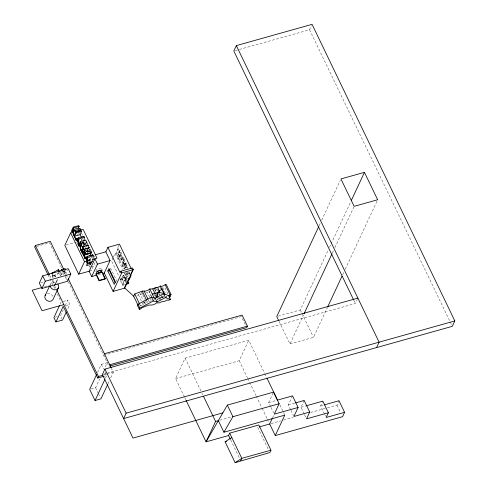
<?xml version="1.0" encoding="UTF-8"?>
<svg xmlns="http://www.w3.org/2000/svg" width="487" height="487" viewBox="0 0 487 487"><rect width="100%" height="100%" fill="white"/><g stroke="black" fill="none" stroke-linecap="round" stroke-linejoin="round"><path stroke-width="0.37" stroke-dasharray="2.44 1.83" d="M52.188 275.959L52.31 274.461L54.982 275.173L55.701 276.671L52.906 277.45L52.188 275.959L54.982 275.173M52.906 277.45L53.028 275.959L52.31 274.461M83.892 241.698L83.715 243.147L83.289 242.27L83.502 240.675M53.028 275.959L59.329 273.365L59.81 272.336L53.028 275.959L55.701 276.671M59.761 274.686L60.857 272.343L64.211 271.405L63.115 273.749L59.761 274.686L60.224 275.654M60.455 276.135L62.64 271.448M81.347 240.286L81.901 239.093L83.527 238.642L82.973 239.829M65.447 274.607L67.596 270.005M82.626 244.127L83.995 243.737L85.432 240.657M83.307 246.702L85.085 243.098L85.542 244.048L82.79 244.821M60.211 304.071L61.161 302.037M86.236 251.633L87.788 250.872L86.412 251.255M88.488 251.822L88.342 251.122L88.056 251.736L86.68 252.126M89.492 249.417L88.664 251.201L84.787 252.29M88.853 252.089L89.413 250.89L90.588 253.325M63.347 309.671L60.498 315.771L61.977 318.833M65.24 305.605L67.772 300.181L69.836 304.472L67.62 309.215M89.328 261.239L89.827 260.168L88.384 257.173M90.168 265.896L89.559 267.205L88.902 265.829M94.241 257.173L94.801 255.961M89.115 271.241L91.221 270.65L95.501 261.476M95.775 271.369L96.548 269.707L101.381 268.349M113.185 257.58L111.578 261.02L118.98 276.403M113.508 256.892L115.109 253.447L116.223 253.137L118.256 248.772L127.777 268.556M126.042 267.564L127.192 265.092L126.084 262.791L124.934 265.263L123.369 262.006L124.532 259.51L123.369 257.093L122.207 259.589L120.417 255.876L121.531 253.477L120.082 250.458L118.962 252.856L117.148 249.082L118.877 245.375M121.525 255.565L119.254 256.205L117.805 253.185L118.919 250.787L120.082 250.458M117.404 256.479L118.408 254.317L119.954 253.879L121.914 257.952L120.904 260.113L119.358 260.545L117.404 256.479L118.95 256.04L119.954 253.879M119.254 256.205L120.374 253.806L121.531 253.477M119.358 260.545L120.368 258.384L121.914 257.952M124.477 261.696L122.608 262.219L121.446 259.802L122.608 257.306L123.369 257.093M122.608 262.219L123.771 259.723L124.532 259.51M122.079 264.538L123.065 262.426L123.923 262.183L125.902 266.286L124.915 268.398L124.051 268.641L122.079 264.538L122.943 264.295L123.923 262.183M127.15 267.253L125.317 267.765L124.215 265.464L125.366 262.998L126.084 262.791M124.051 268.641L125.037 266.529L125.902 266.286M125.317 267.765L126.474 265.293L127.192 265.092M123.674 275.125L123.248 275.246L121.622 278.728L122.048 278.613L123.674 275.125L125.427 278.759L123.801 282.247L123.369 282.369L124.995 278.881L125.427 278.759M126.017 282.497L123.771 277.827L124.039 277.249L126.285 281.924M126.498 281.407L124.891 278.065L125.189 277.426L126.797 280.762M124.404 272.988L126.078 276.458L127.077 274.315L129.457 273.651L128.617 271.91M126.736 271.064L127.947 273.572L128.507 272.373M124.611 284.7L122.639 285.248L120.07 279.909L125.975 278.254L126.243 277.687L127.204 279.69M129.378 272.123L128.818 273.329L129.719 275.204M126.078 276.458L128.452 275.794L129.457 273.651M97.564 372.482L101.345 364.367L107.25 362.712L104.729 368.117M137.084 295.274L138.436 294.897L139.258 293.137M90.996 389.01L95.586 387.725L99.683 378.935M105.448 378.21L106.708 375.507L103.95 376.281M149.637 290.739L149.095 291.902L151.36 296.613M139.909 305.933L143.294 304.984L144.383 302.64L146.325 302.092L145.357 300.077M107.925 383.896L109.514 380.493M110.78 377.772L113.319 372.33L111.499 368.556M145.236 304.436L146.325 302.092M155.846 291.536L155.201 290.191L155.724 289.071M160.053 300.278L160.838 298.598M166.104 298.105L166.864 296.467L164.703 297.076M235.282 50.599L309.555 29.756L311.449 25.701M184.445 396.929L175.6 378.557L185.127 358.134L248.747 340.279L264.465 372.945M175.6 378.557L239.22 360.709L248.747 340.279M319.125 225.725L320.409 222.973M321.694 220.215L340.303 180.306M278.199 316.154L300.284 309.957L328.195 250.087M329.48 247.335L330.764 244.584M331.087 243.896L350.658 201.922M279.081 321.347L289.966 343.962L303.438 315.065M332.317 253.13L333.601 250.379M334.886 247.627L353.818 207.03M270.656 406.663L268.69 402.572L273.554 392.132M272.537 417.858L273.81 415.137M289.966 343.962L313.476 337.363L327.27 307.778M342.671 274.747L343.956 271.996M345.24 269.244L377.005 201.119M290.611 409.677L288.316 404.91L292.523 395.882M304.241 414.102L300.966 407.29L304.144 400.466M103.128 374.302L355.364 303.511L357.251 299.456M324.543 414.072L320.604 405.896L322.814 401.16M327.459 407.771L336.967 405.105L339.007 400.734M120.07 279.909L121.281 278.022L124.039 277.249M122.639 285.248L123.85 283.361L126.608 282.588M161.1 298.032L159.012 298.622L158.226 300.302L157.611 299A4.139 1.577 -25.7 0 1 161.915 297.545L163.595 297.015M161.276 296.224L161.909 297.545L163.9 296.674M142.995 302.756L146.38 301.453M77.165 234.399L78.535 234.016M36.799 246.404L49.546 242.824L62.013 268.721M66.208 244.979L76.66 242.045M81.11 242.642L84.549 241.68M81.919 242.66L83.289 242.27M82.34 243.537L85.274 242.69L85.949 244.024M82.333 243.871L85.085 243.098M83.021 244.955L84.397 244.571L83.995 243.737M83.064 245.338L85.815 244.565M84.939 247.262L87.69 246.495M86.394 250.927L89.145 250.154M86.284 251.7L88.342 251.122M86.309 251.761L88.372 251.182M117.148 249.082L118.256 248.772M88.348 259.638L91.781 258.676M88.263 260.289L91.702 259.327M88.451 260.551L89.827 260.168M87.958 260.746L92.134 259.577M88.415 261.367L91.118 260.612M117.805 253.185L120.076 252.546M63.316 271.259L65.995 270.504L63.809 275.192L63.115 273.749M90.984 266.803L95.245 265.61M121.446 259.802L123.314 259.279M40.792 282.673L43.696 281.857M44.53 286.782L52.529 284.536M124.215 265.464L126.042 264.952M97.966 274.784L101.466 273.804M127.947 273.572L129.926 273.018M123.771 277.827L125.189 277.426M124.891 278.065L126.243 277.687M63.146 301.477L67.772 300.181M65.873 305.586L69.836 304.472M55.214 317.256L57.198 316.696M142.478 293.758L140.378 294.349L141.474 292.005L142.441 294.026M145.978 292.778L147.372 292.389L149.643 297.094M155.201 290.191L157.38 289.582M160.996 288.566L164.716 287.519L168.277 294.915M154.251 295.506L156.278 294.939M103.67 355.273L241.394 316.623L245.758 325.7M104.108 374.917L106.233 374.32M106.945 374.119L113.319 372.33M268.69 402.572L276.634 400.344M219.783 420.238L232.104 416.781M288.316 404.91L294.793 403.09M300.966 407.29L305.331 406.067M320.604 405.896L323.435 405.105M271.143 423.574L280.652 420.908M283.574 420.086L293.083 417.42M310.639 412.495L326.728 407.978M151.165 300.954A3.975 1.516 -25.7 0 1 148.949 301.155L147.056 301.197L147.677 302.482M158.707 294.093L160.113 294.379M158.738 297.295L162.256 298.001M309.555 29.756L451.644 324.963M353.714 300.089L355.364 303.511M300.284 309.957L301.599 312.697M301.928 313.378L313.476 337.363M336.967 405.105L340.249 411.917M324.872 414.754L325.523 416.117M304.57 414.784L305.885 417.511M290.94 410.358L293.564 415.813M264.794 373.62L266.76 377.705M279.861 404.922L284.779 415.143M270.985 407.345L273.609 412.793M239.22 360.709L247.408 377.717M247.737 378.399L255.925 395.407M256.253 396.089L261.817 407.656M262.146 408.337L267.059 418.546M267.387 419.222L269.025 422.625M257.702 427.349L268.526 449.836M162.658 287.726L165.251 293.107M159.846 286.989L160.82 289.004M162.068 295.895L163.035 297.916M162.518 297.624L161.544 295.603L161.909 297.545M230.674 439.889L239.738 458.717M156.893 289.29L157.538 290.636M158.835 293.326L159.48 294.672M158.762 297.587L159.73 299.608M154.16 288.535L155.779 291.896M156.997 298.848L157.642 300.193M185.127 358.134L200.851 390.793M202.16 393.52L202.811 394.878M148.785 290.733L151.694 296.784M149.966 297.764L151.256 300.455M148.304 299.809L148.949 301.155M142.764 294.696L145.035 299.402M122.608 257.306L123.771 259.723M125.366 262.998L126.474 265.293M139.532 292.553L143.294 300.4M143.616 301.076L144.913 303.766M118.919 250.787L120.374 253.806M123.065 262.426L125.037 266.529M138.436 294.897L143.294 304.984M118.408 254.317L120.368 258.384M118.95 256.04L120.904 260.113M122.943 264.295L124.915 268.398M127.064 272.897L128.452 275.794M126.236 272.58L127.077 274.315M116.223 253.137L123.948 269.183M125.555 272.531L127.807 277.206M184.774 397.611L185.754 399.657M139.611 304.052L140.536 305.982M115.109 253.447L122.834 269.5M124.763 273.511L127.338 278.856M125.975 278.254L127.259 280.92M123.248 275.246L124.995 278.881M122.048 278.613L123.801 282.247M121.281 278.022L123.85 283.361M120.271 279.075L123.808 286.429M110.537 268.051L116.977 281.431M81.475 233.023L82.79 235.763M85.414 242.563L86.041 243.871L84.421 244.322L82.534 240.401M91.239 256.746L91.812 257.94M78.705 232.743L79.223 233.821M86.735 249.429L87.611 251.249M82.729 241.674L84.616 245.594M87.477 251.535L88.086 252.796M81.11 239.373L82.102 241.43M82.431 242.112L84.081 245.539M86.716 251.024L87.374 252.394M89.687 257.191L91.337 260.618M90.667 269.5L91.221 270.65M64.363 270.614L67.967 278.114M63.943 270.857L64.905 272.848M63.328 271.448L67.918 280.993M68.247 281.675L108.972 366.291M65.483 277.267L67.103 280.634M60.857 272.343L61.551 273.791M58.044 270.693L59.329 273.365M101.345 364.367L103.554 368.957M105.131 372.232L106.391 374.85M52.742 280.08L54.361 283.446M49.741 275.313L51.044 278.028M52.346 280.737L53.655 283.452M55.293 286.861L55.95 288.225M48.079 274.857L53.314 285.729M53.643 286.411L54.623 288.45M57.235 293.88L60.832 301.356M95.586 387.725L98.112 392.966M98.429 393.618L100.316 397.55M89.468 251.73L89.17 250.695M89.803 251.505L89.602 250.695M163.638 295.725L163.662 297.642M47.324 293.831A4.395 3.689 25 0 1 52.986 296.4M50.191 285.114A4.395 3.689 25 0 1 54.873 282.277M154.653 299.067A3.975 1.516 -25.7 0 1 153.807 299.712M152.254 300.552A3.975 1.516 -25.7 0 1 151.707 300.771M166.773 296.327A3.08 1.175 -25.7 0 1 166.341 296.388"/><path stroke-width="0.73" d="M75.698 239.458L78.431 237.869L78.924 238.892L78.212 244.693L77.792 243.817L77.999 242.216L76.855 239.829L76.1 240.298L73.963 235.866L75.692 232.165L81.189 230.625L81.591 231.453L80.069 234.716L74.566 236.256L75.911 239.044L75.704 239.482L77.08 239.093M83.983 240.974L84.428 237.346L83.934 236.323L78.431 237.869M87.319 256.326L92.816 254.786L93.309 255.809L92.597 261.61L87.1 263.15L87.812 257.349L87.319 256.326L84.58 257.921L84.988 258.761L86.357 258.372M158.025 292.255L157.331 297.009L157.301 293.813L158.025 292.255L164.363 293.533M89.158 249.527L89.675 249.04A2.386 0.931 74.3 0 1 90.302 249.581L91.526 252.436L91.252 253.027L85.749 254.567L91.252 253.027M63.706 269.25L50.258 241.308L35.381 245.485L34.674 247L48.079 274.857M42.71 275.849L39.337 283.081L41.931 288.462L67.425 281.309L70.798 274.071L68.21 268.69L42.71 275.849L45.303 281.23L41.931 288.462M79.162 226.406L73.659 227.946L72.867 229.651L78.364 228.105L79.162 226.406L78.76 225.578L73.257 227.119L71.534 230.814L71.936 231.648L73.312 231.258M73.403 232.141L70.615 232.92L64.814 245.369L78.675 274.169L89.115 271.241L94.916 258.792L97.473 264.106L91.672 276.549L89.115 271.241M71.936 231.648L72.624 230.168L72.916 230.29L73.208 234.29L73.726 235.367L73.367 230.588L75.375 231.514L83.161 229.401L97.023 258.201L92.828 259.382M45.084 295.682L49.497 286.21M58.044 270.693L58.525 269.664L59.487 271.667M74.566 236.256L76.088 232.999L81.591 231.453M60.863 271.21L61.685 269.457L65.039 268.514L65.678 269.841M54.447 285.997L57.381 279.715M58.452 287.817L53.089 299.316A4.395 3.689 25 0 1 47.069 300.595A4.395 3.689 25 0 1 45.608 294.872M86.789 245.29C88.147 243.78 86.217 241.534 85.724 240.042L80.221 241.582L78.498 245.284L78.9 246.112L80.276 245.728M78.9 246.112L79.582 244.644L80.824 250.117L82.887 249.539M79.777 244.231L80.428 242.836C82.139 244.316 80.787 247.761 79.777 244.231L81.152 243.847M82.498 249.606L80.945 250.367L82.114 252.79L83.484 252.406M81.122 249.989L81.506 250.787L82.875 247.846L82.668 246.672L88.171 245.125L89.158 247.926L83.661 249.472L83.277 248.674L81.907 251.615L82.114 252.79M83.661 249.472L89.334 247.548M82.845 252.668L82.559 253.283C88.074 265.932 81.658 243.658 85.724 254.506L86.029 253.983L84.805 251.122A2.386 0.931 74.3 0 0 84.178 250.58C82.668 251.596 84.537 253.934 84.616 255.365C84.111 257.605 81.292 251.377 84.221 252.278M59.584 305.428L53.893 317.627L55.956 321.913L62.567 320.062L66.36 311.93M88.171 245.125L85.931 246.081M87.404 250.075L88.226 248.309M55.956 321.913L63.225 306.329L97.735 378.022L103.256 376.475M78.675 274.169L84.476 261.726L87.264 260.941M87.678 263.023L86.442 265.665L90.503 264.526L91.733 261.884M87.185 264.009L89.888 263.248L90.503 261.927M95.367 254.756L105.849 251.809L107.919 247.372L119.455 244.139L131.368 268.903M96.061 273.712L95.878 274.108L99.08 280.762L105.101 279.069L105.283 278.68L102.081 272.02L96.061 273.712L99.269 280.366L99.08 280.762M101.083 272.087L102.112 269.871L97.278 271.229L96.243 273.444L101.083 272.087L100.352 270.571L96.895 271.539M101.899 272.416L102.081 272.02M102.86 273.408L104.261 273.018L110.068 260.569L105.849 251.809M107.81 270.985L108.972 268.489L115.413 281.87L114.25 284.359L107.81 270.985L109.374 270.547L109.959 269.299M104.261 273.018L113.106 291.39L124.635 288.152L133.274 269.64L132.452 267.935L120.922 271.174L120.161 272.805L107.919 247.372M113.106 291.39L121.738 272.872L133.274 269.64M454.821 320.921L126.133 413.165L123.607 418.577L452.301 326.333L454.821 320.921L312.076 24.35L236.347 45.601L233.827 51.013L353.385 299.408M124.635 288.152L124.453 287.768L126.699 282.947M129.146 277.7L127.984 280.195L129.092 279.885L131.131 275.52L130.017 275.831M130.632 274.516L133.085 269.25M127.764 282.764L127.46 283.41L128.811 283.026L127.844 281.029M128.811 283.026L128.55 283.592L125.92 284.329M96.621 374.509L89.681 389.381L95.044 400.521L100.949 398.859L107.609 384.578M137.906 304.965L133.7 296.224L134.753 293.965L142.204 291.11L144.097 291.068A3.975 1.516 -25.7 0 0 149.795 288.98L152.76 288.913A4.146 1.577 -25.7 0 1 157.66 287.537L160.363 286.009A3.08 1.175 -25.7 0 0 162.396 286.131A3.08 1.175 -25.7 0 0 165.16 284.664L166.183 284.378L171.04 294.465L169.573 297.606M97.735 378.022L98.441 376.506L102.696 375.313M357.884 298.105L104.918 369.097L102.398 374.503L133 438.087L222.833 412.873M170.213 296.236L163.608 293.722L155.201 298.129L151.506 297.113L137.985 304.259L137.437 305.434L139.294 309.288L141.053 308.795L141.461 307.912L148.912 305.051L150.806 305.008A3.975 1.516 -25.7 0 0 156.51 302.92L159.468 302.853A4.146 1.577 -25.7 0 1 164.375 301.477L167.078 299.955A3.08 1.175 -25.7 0 0 170.103 299.706L170.529 299.505L168.672 295.646M95.044 400.521L104.815 379.562M139.294 309.288L139.842 308.113L153.362 300.972L157.058 301.983L165.464 297.575L170.529 299.505M104.382 353.757L242.1 315.107L247.402 326.126L246.696 327.641L109.709 366.084M272.221 418.54L269.682 423.988L275.252 435.573L284.779 415.143L223.91 432.225L218.334 420.646L215.589 421.413L206.062 441.843L186.083 400.332M318.802 226.412L276.768 316.55L278.753 320.665M277.359 400.144L292.523 395.882L298.099 407.467L274.26 414.157L279.13 403.717L273.554 392.132L227.332 405.105L206.062 441.843L228.573 435.524L229.681 433.15L258.81 424.974L270.942 450.189L269.835 452.563L235.13 462.65L225.097 441.806L231.782 437.515M351.297 200.547L364.453 172.331L377.65 199.743L354.14 206.342L340.943 178.93L364.453 172.331M304.083 313.689L332 253.818M240.706 460.732L241.814 458.358L270.942 450.189M327.593 307.09L342.032 276.123M298.099 407.467L293.892 416.495L309.72 412.051L304.144 400.466L295.512 402.889M309.72 412.051L306.536 418.875L328.39 412.739L322.814 401.16L306.061 405.86M328.39 412.739L326.18 417.481L344.577 412.319L339.007 400.734L324.141 404.904M344.577 412.319L342.544 416.689L275.252 435.573M376.573 347.584L379.093 342.172L236.347 45.601M223.91 432.225L232.908 416.689L279.13 403.717M235.13 462.65L241.814 458.358L229.681 433.15M84.988 258.761L87.112 257.903M77.159 239.641L78.437 238.861L78.084 241.564L77.159 239.641L78.535 239.257M86.047 258.104L87.319 257.319L86.972 260.028L86.047 258.104L87.423 257.714M82.839 236.962L83.934 236.323M91.72 255.419L92.816 254.786M58.525 269.664L51.744 273.286L54.544 272.136M168.246 295.853L168.739 295.615A3.08 1.175 -25.7 0 0 170.012 294.751L171.04 294.465M159.693 292.93L158.744 290.958L162.049 289.509L164.831 294.185M225.097 441.806L226.492 441.325M72.867 229.651L74.888 230.509L80.392 228.963L80.879 229.974M75.911 239.044L78.663 238.271M78.924 238.892L84.428 237.346M76.855 239.829L78.918 239.251M76.1 240.298L77.476 239.914M82.492 247.049L84.555 246.471M81.907 251.615L86.029 250.458M82.291 252.412L84.348 251.834M82.875 252.723L84.251 252.339M86.029 253.983L91.526 252.436M84.58 257.921L85.956 257.532M87.812 257.349L93.309 255.809M97.473 264.106L110.068 260.569M45.303 281.23L70.798 274.071M41.626 287.598L32.179 290.246L42.04 310.743L63.846 304.618M96.548 273.919L100.559 272.793M91.672 276.549L96.566 275.179M99.269 280.366L105.283 278.68M154.16 288.535L156.248 287.945M158.318 292.31L152.224 294.02L157.514 293.984M109.685 364.775L247.402 326.126M259.108 426.953L269.682 423.988M155.237 296.059L157.508 296.041M89.852 255.371L90.6 254.762L90.326 252.978M78.364 228.105L80.392 228.963M124.453 287.768L133.7 296.224M158.744 290.958L159.815 292.76M267.089 378.387L277.566 400.162M227.332 405.105L232.908 416.689M165.16 284.664L170.012 294.751M160.363 286.009L163.553 292.632M163.608 293.722L165.464 297.575M157.66 287.537L159.279 290.897M228.573 435.524L230.375 439.268M152.76 288.913L155.024 293.618M155.998 295.633L156.966 297.654M203.469 396.241L215.589 421.413M155.201 298.129L157.058 301.983M149.795 288.98L154.349 298.434M151.506 297.113L153.362 300.972M144.097 291.068L147.981 299.134M142.204 291.11L146.733 300.522M134.753 293.965L139.611 304.052M137.985 304.259L139.842 308.113M120.922 271.174L121.738 272.872M109.374 270.547L115.169 282.588M102.86 274.412L104.784 278.406M80.069 234.716L81.408 237.498M73.257 227.119L73.659 227.946M74.888 230.509L75.375 231.514M75.692 232.165L76.088 232.999M80.221 241.582C81.049 242.124 82.991 247.986 80.507 246.282L80.824 250.117M82.668 246.672L83.837 249.094M89.888 263.248L90.503 264.526M85.736 258.293L86.887 260.679L86.68 262.274L87.1 263.15M70.615 232.92L84.476 261.726M68.296 278.789L111.2 367.922M61.685 269.457L62.324 270.784M104.918 369.097L126.133 413.165M35.381 245.485L49.412 274.638M56.942 290.276L98.441 376.506M86.321 242.118L86.589 242.727M90.795 251.353L90.984 251.919M164.332 293.344L164.612 294.538M91.13 252.473L91.221 252.96M78.967 230.406L79.071 231.775M57.758 283.994A4.395 3.689 25 0 1 56.212 289.662A4.395 3.689 25 0 1 50.228 286.106"/></g></svg>
